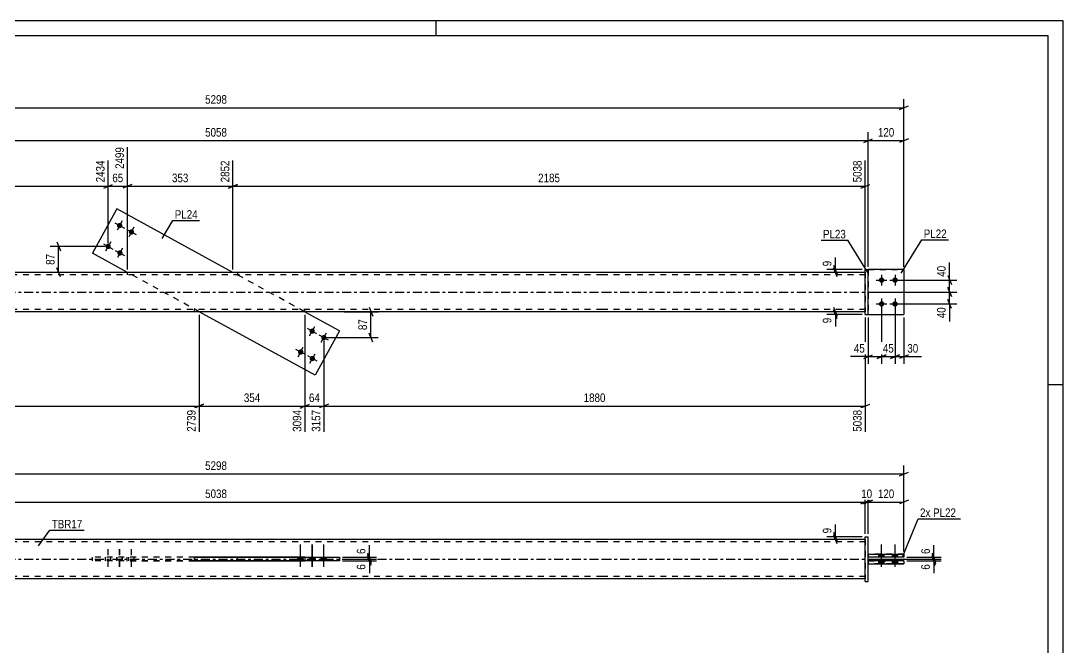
# Model space of a CAD drawing. Header units: millimetres. Extents: x 0 to 594, y 0 to 420.
# Drawn here: x 244.8 to 594, y 210 to 420 of the extents above; entities that cross this region are included whole.
import ezdxf

# ---------------------------------------------------------------- set-up
doc = ezdxf.new("R2010")
doc.units = ezdxf.units.MM
doc.linetypes.add('DXK_LINE_DOT2', pattern=[3.9198, 1.9599, -1.9599])
doc.linetypes.add('DXK_LINE_DOT3', pattern=[5.9187, 2.979, -0.9799, 0.9799, -0.9799])
doc.styles.add('Arial Narrow', font='ARIALN.TTF', dxfattribs={"height": 0.2})

# ---------------------------------------------------------------- blocks, each defined once
blk = doc.blocks.new('Unknown-489684507-1163')
at = {"color": 5, "linetype": 'Continuous'}
for p, q in [((594, 420), (0, 420)), ((384, 415), (384, 420)), ((594, 0), (594, 420)), ((589, 415), (5, 415)), ((589, 5), (589, 415)), ((594, 298), (589, 298))]:
    blk.add_line(p, q, dxfattribs=at)
blk = doc.blocks.new('Part-489684507-1906 - 1883')
at = {"color": 2, "linetype": 'Continuous'}
for p, q in [((527.68, 232.03), (527.68, 247.03)), ((527.68, 247.03), (528.68, 247.03)), ((528.68, 247.03), (528.68, 247.03)), ((528.68, 232.03), (528.68, 247.03)), ((527.68, 232.03), (527.68, 232.03)), ((527.68, 232.03), (528.68, 232.03))]:
    blk.add_line(p, q, dxfattribs=at)
at = {"color": 7, "linetype": 'DXK_LINE_DOT2'}
for p, q in [((527.68, 247.03), (528.68, 247.03)), ((527.68, 232.03), (527.68, 232.03)), ((527.68, 232.03), (528.68, 232.03))]:
    blk.add_line(p, q, dxfattribs=at)
blk = doc.blocks.new('Part-489684507-1895 - 1883')
at = {"color": 2, "linetype": 'Continuous'}
for p, q in [((439.58, 246.13), (180.83, 246.13)), ((527.68, 246.13), (439.68, 246.13)), ((303, 238.83), (303, 240.23)), ((339.99, 240.23), (303, 240.23)), ((339.99, 238.83), (303, 238.83)), ((317.4, 240.23), (317.4, 240.13)), ((317.4, 238.83), (317.4, 238.93)), ((339.99, 240.23), (339.99, 240.13)), ((339.99, 238.83), (339.99, 238.93)), ((439.58, 232.93), (180.83, 232.93)), ((527.68, 232.93), (439.68, 232.93))]:
    blk.add_line(p, q, dxfattribs=at)
at = {"color": 7, "linetype": 'DXK_LINE_DOT2'}
for p, q in [((439.58, 245.33), (180.83, 245.33)), ((527.68, 245.33), (439.68, 245.33)), ((527.68, 246.13), (527.68, 232.93)), ((280.42, 238.83), (280.42, 240.23)), ((303, 240.23), (280.42, 240.23)), ((303, 238.83), (280.42, 238.83)), ((317.4, 240.23), (317.4, 240.23)), ((317.4, 238.93), (317.4, 240.13)), ((339.99, 240.13), (339.99, 238.93)), ((439.58, 233.73), (180.83, 233.73)), ((527.68, 233.73), (439.68, 233.73))]:
    blk.add_line(p, q, dxfattribs=at)
at = {"color": 7, "linetype": 'DXK_LINE_DOT3'}
for p, q in [((180.83, 239.53), (439.58, 239.53)), ((439.68, 239.53), (527.68, 239.53))]:
    blk.add_line(p, q, dxfattribs=at)
blk = doc.blocks.new('Part-489684507-1900 - 1883')
at = {"color": 2, "linetype": 'Continuous'}
for p, q in [((540.68, 238.93), (528.68, 238.93)), ((528.68, 238.93), (528.68, 238.93)), ((528.68, 238.93), (528.68, 237.93)), ((528.68, 237.93), (540.68, 237.93)), ((540.68, 238.93), (540.68, 238.93)), ((540.68, 238.93), (540.68, 237.93))]:
    blk.add_line(p, q, dxfattribs=at)
at = {"color": 7, "linetype": 'DXK_LINE_DOT2'}
for p, q in [((528.68, 238.93), (540.68, 238.93)), ((540.68, 237.93), (528.68, 237.93)), ((528.68, 237.93), (528.68, 237.93)), ((540.68, 237.93), (540.68, 237.93))]:
    blk.add_line(p, q, dxfattribs=at)
blk = doc.blocks.new('Part-489684507-1905 - 1883')
at = {"color": 2, "linetype": 'Continuous'}
for p, q in [((528.68, 241.13), (528.68, 241.13)), ((528.68, 241.13), (540.68, 241.13)), ((528.68, 241.13), (528.68, 240.13)), ((540.68, 241.13), (540.68, 241.13)), ((540.68, 241.13), (540.68, 240.13)), ((540.68, 240.13), (528.68, 240.13))]:
    blk.add_line(p, q, dxfattribs=at)
at = {"color": 7, "linetype": 'DXK_LINE_DOT2'}
for p, q in [((540.68, 241.13), (528.68, 241.13)), ((540.68, 240.13), (528.68, 240.13))]:
    blk.add_line(p, q, dxfattribs=at)
blk = doc.blocks.new('Part-489684507-1922 - 1883')
at = {"color": 7, "linetype": 'DXK_LINE_DOT2'}
for p, q in [((268.83, 238.93), (268.83, 240.13)), ((303, 240.13), (268.83, 240.13)), ((303, 238.93), (268.83, 238.93)), ((277.01, 238.93), (277.01, 240.13))]:
    blk.add_line(p, q, dxfattribs=at)
at = {"color": 2, "linetype": 'Continuous'}
for p, q in [((303, 240.13), (351.58, 240.13)), ((343.4, 238.93), (303, 238.93)), ((343.4, 238.93), (343.4, 240.13)), ((351.58, 238.93), (343.4, 238.93)), ((351.58, 240.13), (351.58, 238.93))]:
    blk.add_line(p, q, dxfattribs=at)
blk = doc.blocks.new('Bolt-489684507-1923 - 1883')
at = {"linetype": 'Continuous'}
for points in [[(534.08, 241.13), (532.28, 241.13), (532.28, 240.13), (534.08, 240.13)], [(534.08, 241.13), (532.28, 241.13), (532.28, 240.13), (534.08, 240.13)], [(538.58, 241.13), (536.78, 241.13), (536.78, 240.13), (538.58, 240.13)], [(538.58, 241.13), (536.78, 241.13), (536.78, 240.13), (538.58, 240.13)], [(534.08, 238.93), (532.28, 238.93), (532.28, 237.93), (534.08, 237.93)], [(534.08, 238.93), (532.28, 238.93), (532.28, 237.93), (534.08, 237.93)], [(538.58, 238.93), (536.78, 238.93), (536.78, 237.93), (538.58, 237.93)], [(538.58, 238.93), (536.78, 238.93), (536.78, 237.93), (538.58, 237.93)]]:
    blk.add_hatch(color=1, dxfattribs=at).paths.add_polyline_path(points)
at = {"color": 1, "linetype": 'Continuous'}
for p, q in [((532.28, 240.13), (532.28, 241.13)), ((532.28, 240.13), (532.28, 241.13)), ((533.18, 236.93), (533.18, 244.43)), ((533.18, 236.93), (533.18, 244.43)), ((534.08, 240.13), (534.08, 241.13)), ((534.08, 240.13), (534.08, 241.13)), ((536.78, 240.13), (536.78, 241.13)), ((536.78, 240.13), (536.78, 241.13)), ((537.68, 236.93), (537.68, 244.43)), ((537.68, 236.93), (537.68, 244.43)), ((538.58, 240.13), (538.58, 241.13)), ((538.58, 240.13), (538.58, 241.13)), ((532.28, 237.93), (532.28, 238.93)), ((532.28, 237.93), (532.28, 238.93)), ((534.08, 237.93), (534.08, 238.93)), ((534.08, 237.93), (534.08, 238.93)), ((536.78, 237.93), (536.78, 238.93)), ((536.78, 237.93), (536.78, 238.93)), ((538.58, 237.93), (538.58, 238.93)), ((538.58, 237.93), (538.58, 238.93))]:
    blk.add_line(p, q, dxfattribs=at)
blk = doc.blocks.new('Bolt-489684507-1925 - 1883')
at = {"color": 1, "linetype": 'DXK_LINE_DOT2'}
for p, q in [((274.06, 236.93), (274.06, 244.43)), ((277.91, 236.93), (277.91, 244.43)), ((278, 236.93), (278, 244.43)), ((281.85, 236.93), (281.85, 244.43)), ((273.16, 238.93), (273.16, 240.13)), ((274.96, 238.93), (274.96, 240.13)), ((277.01, 238.93), (277.01, 240.13)), ((277.1, 238.93), (277.1, 240.13)), ((278.81, 238.93), (278.81, 240.13)), ((278.9, 238.93), (278.9, 240.13)), ((280.95, 238.93), (280.95, 240.13)), ((282.75, 238.93), (282.75, 240.13))]:
    blk.add_line(p, q, dxfattribs=at)
blk = doc.blocks.new('Bolt-489684507-1926 - 1883')
at = {"linetype": 'Continuous'}
for points in [[(337.65, 238.93), (339.45, 238.93), (339.45, 240.13), (337.65, 240.13)], [(341.5, 238.93), (343.3, 238.93), (343.3, 240.13), (341.5, 240.13)], [(341.6, 238.93), (343.4, 238.93), (343.4, 240.13), (341.6, 240.13)], [(345.45, 238.93), (347.25, 238.93), (347.25, 240.13), (345.45, 240.13)]]:
    blk.add_hatch(color=1, dxfattribs=at).paths.add_polyline_path(points)
at = {"color": 1, "linetype": 'Continuous'}
for p, q in [((338.55, 236.93), (338.55, 244.43)), ((342.4, 236.93), (342.4, 244.43)), ((342.5, 236.93), (342.5, 244.43)), ((346.35, 236.93), (346.35, 244.43)), ((337.65, 238.93), (337.65, 240.13)), ((339.45, 238.93), (339.45, 240.13)), ((341.5, 238.93), (341.5, 240.13)), ((341.6, 238.93), (341.6, 240.13)), ((343.3, 238.93), (343.3, 240.13)), ((343.4, 238.93), (343.4, 240.13)), ((345.45, 238.93), (345.45, 240.13)), ((347.25, 238.93), (347.25, 240.13))]:
    blk.add_line(p, q, dxfattribs=at)
blk = doc.blocks.new('Bolt-489684507-2124 - 2113')
at = {"linetype": 'Continuous'}
for points in [[(533.18, 333.97), (533.37, 333.95), (533.55, 333.89), (533.71, 333.8), (533.85, 333.67), (533.96, 333.52), (534.04, 333.35), (534.07, 333.17), (534.07, 332.98), (534.04, 332.79), (533.96, 332.62), (533.85, 332.47), (533.71, 332.34), (533.55, 332.25), (533.37, 332.19), (533.18, 332.17), (532.99, 332.19), (532.81, 332.25), (532.65, 332.34), (532.51, 332.47), (532.4, 332.62), (532.32, 332.79), (532.28, 332.98), (532.28, 333.17), (532.32, 333.35), (532.4, 333.52), (532.51, 333.67), (532.65, 333.8), (532.81, 333.89), (532.99, 333.95)], [(537.68, 333.97), (537.87, 333.95), (538.05, 333.89), (538.21, 333.8), (538.35, 333.67), (538.46, 333.52), (538.54, 333.35), (538.57, 333.17), (538.57, 332.98), (538.54, 332.79), (538.46, 332.62), (538.35, 332.47), (538.21, 332.34), (538.05, 332.25), (537.87, 332.19), (537.68, 332.17), (537.49, 332.19), (537.31, 332.25), (537.15, 332.34), (537.01, 332.47), (536.9, 332.62), (536.82, 332.79), (536.78, 332.98), (536.78, 333.17), (536.82, 333.35), (536.9, 333.52), (537.01, 333.67), (537.15, 333.8), (537.31, 333.89), (537.49, 333.95)], [(533.18, 325.97), (533.37, 325.95), (533.55, 325.89), (533.71, 325.8), (533.85, 325.67), (533.96, 325.52), (534.04, 325.35), (534.07, 325.17), (534.07, 324.98), (534.04, 324.79), (533.96, 324.62), (533.85, 324.47), (533.71, 324.34), (533.55, 324.25), (533.37, 324.19), (533.18, 324.17), (532.99, 324.19), (532.81, 324.25), (532.65, 324.34), (532.51, 324.47), (532.4, 324.62), (532.32, 324.79), (532.28, 324.98), (532.28, 325.17), (532.32, 325.35), (532.4, 325.52), (532.51, 325.67), (532.65, 325.8), (532.81, 325.89), (532.99, 325.95)], [(537.68, 325.97), (537.87, 325.95), (538.05, 325.89), (538.21, 325.8), (538.35, 325.67), (538.46, 325.52), (538.54, 325.35), (538.57, 325.17), (538.57, 324.98), (538.54, 324.79), (538.46, 324.62), (538.35, 324.47), (538.21, 324.34), (538.05, 324.25), (537.87, 324.19), (537.68, 324.17), (537.49, 324.19), (537.31, 324.25), (537.15, 324.34), (537.01, 324.47), (536.9, 324.62), (536.82, 324.79), (536.78, 324.98), (536.78, 325.17), (536.82, 325.35), (536.9, 325.52), (537.01, 325.67), (537.15, 325.8), (537.31, 325.89), (537.49, 325.95)]]:
    blk.add_hatch(color=1, dxfattribs=at).paths.add_polyline_path(points)
at = {"color": 1, "linetype": 'Continuous'}
for p, q in [((531.38, 333.07), (534.98, 333.07)), ((533.18, 334.87), (533.18, 331.27)), ((535.88, 333.07), (539.48, 333.07)), ((537.68, 334.87), (537.68, 331.27)), ((531.38, 325.07), (534.98, 325.07)), ((533.18, 326.87), (533.18, 323.27)), ((535.88, 325.07), (539.48, 325.07)), ((537.68, 326.87), (537.68, 323.27))]:
    blk.add_line(p, q, dxfattribs=at)
blk = doc.blocks.new('Part-489684507-2129 - 2113')
at = {"color": 2, "linetype": 'Continuous'}
for p, q in [((277.01, 356.99), (268.83, 342.09)), ((315.84, 335.67), (277.01, 356.99)), ((280.52, 335.67), (268.83, 342.09)), ((343.4, 301.15), (304.56, 322.47)), ((351.58, 316.06), (339.89, 322.47)), ((351.58, 316.06), (343.4, 301.15))]:
    blk.add_line(p, q, dxfattribs=at)
at = {"color": 7, "linetype": 'DXK_LINE_DOT2'}
for p, q in [((304.56, 322.47), (280.52, 335.67)), ((339.89, 322.47), (315.84, 335.67))]:
    blk.add_line(p, q, dxfattribs=at)
blk = doc.blocks.new('Bolt-489684507-2121 - 2113')
at = {"linetype": 'Continuous'}
for points in [[(341.97, 315.17, -1), (342.83, 316.75, -1)], [(345.91, 313.01, -1), (346.78, 314.58, -1)], [(338.12, 308.16, -1), (338.99, 309.74, -1)], [(342.06, 305.99, -1), (342.93, 307.57, -1)]]:
    blk.add_hatch(color=1, dxfattribs=at).paths.add_polyline_path(points)
at = {"color": 1, "linetype": 'Continuous'}
for p, q in [((343.98, 315.09), (340.82, 316.83)), ((341.54, 314.38), (343.27, 317.54)), ((347.92, 312.93), (344.77, 314.66)), ((345.48, 312.22), (347.21, 315.37)), ((340.13, 308.08), (336.97, 309.81)), ((337.69, 307.37), (339.42, 310.53)), ((344.07, 305.92), (340.92, 307.65)), ((341.63, 305.2), (343.36, 308.36))]:
    blk.add_line(p, q, dxfattribs=at)
blk = doc.blocks.new('Bolt-489684507-2122 - 2113')
at = {"linetype": 'Continuous'}
for points in [[(278.34, 352.15, -1), (277.48, 350.57, -1)], [(282.29, 349.99, -1), (281.42, 348.41, -1)], [(274.49, 345.14, -1), (273.63, 343.56, -1)], [(278.44, 342.97, -1), (277.57, 341.4, -1)]]:
    blk.add_hatch(color=1, dxfattribs=at).paths.add_polyline_path(points)
at = {"color": 1, "linetype": 'Continuous'}
for p, q in [((278.78, 352.94), (277.04, 349.78)), ((276.33, 352.23), (279.49, 350.5)), ((280.28, 350.06), (283.43, 348.33)), ((282.72, 350.77), (280.99, 347.62)), ((274.93, 345.93), (273.19, 342.77)), ((272.48, 345.22), (275.64, 343.48)), ((276.43, 343.05), (279.58, 341.32)), ((278.87, 343.76), (277.14, 340.61))]:
    blk.add_line(p, q, dxfattribs=at)
blk = doc.blocks.new('Part-489684507-2145 - 2113')
at = {"color": 2, "linetype": 'Continuous'}
for p, q in [((527.68, 336.57), (528.68, 336.57)), ((527.68, 321.57), (527.68, 336.57)), ((528.68, 321.57), (528.68, 336.57)), ((527.68, 321.57), (527.68, 321.57)), ((527.68, 321.57), (528.68, 321.57))]:
    blk.add_line(p, q, dxfattribs=at)
at = {"color": 7, "linetype": 'DXK_LINE_DOT2'}
for p, q in [((527.68, 336.57), (528.68, 336.57)), ((527.68, 321.57), (528.68, 321.57))]:
    blk.add_line(p, q, dxfattribs=at)
blk = doc.blocks.new('Part-489684507-2150 - 2113')
at = {"color": 2, "linetype": 'Continuous'}
for p, q in [((540.68, 336.57), (528.68, 336.57)), ((540.68, 336.57), (540.68, 336.57)), ((540.68, 336.57), (540.68, 321.57)), ((528.68, 321.57), (540.68, 321.57))]:
    blk.add_line(p, q, dxfattribs=at)
at = {"color": 7, "linetype": 'DXK_LINE_DOT2'}
for p, q in [((528.68, 336.57), (540.68, 336.57)), ((528.68, 336.57), (528.68, 336.57)), ((528.68, 336.57), (528.68, 321.57)), ((528.68, 321.57), (540.68, 321.57))]:
    blk.add_line(p, q, dxfattribs=at)
blk = doc.blocks.new('Part-489684507-2151 - 2113')
at = {"color": 7, "linetype": 'DXK_LINE_DOT2'}
for p, q in [((528.68, 336.57), (540.68, 336.57)), ((540.68, 336.57), (528.68, 336.57)), ((528.68, 336.57), (528.68, 336.57)), ((528.68, 336.57), (528.68, 321.57)), ((540.68, 336.57), (540.68, 336.57)), ((540.68, 336.57), (540.68, 321.57)), ((528.68, 321.57), (540.68, 321.57)), ((528.68, 321.57), (540.68, 321.57))]:
    blk.add_line(p, q, dxfattribs=at)
blk = doc.blocks.new('Part-489684507-2156 - 2113')
at = {"color": 2, "linetype": 'Continuous'}
for p, q in [((439.58, 335.67), (180.83, 335.67)), ((527.68, 335.67), (439.68, 335.67)), ((439.58, 322.47), (180.83, 322.47)), ((527.68, 322.47), (439.68, 322.47))]:
    blk.add_line(p, q, dxfattribs=at)
at = {"color": 7, "linetype": 'DXK_LINE_DOT2'}
for p, q in [((280.42, 335.67), (280.42, 334.87)), ((317.4, 335.67), (317.4, 334.87)), ((527.68, 335.67), (527.68, 322.47)), ((439.58, 334.87), (180.83, 334.87)), ((527.68, 334.87), (439.68, 334.87)), ((439.58, 323.27), (180.83, 323.27)), ((303, 322.47), (303, 323.27)), ((339.99, 322.47), (339.99, 323.27)), ((527.68, 323.27), (439.68, 323.27))]:
    blk.add_line(p, q, dxfattribs=at)
at = {"color": 7, "linetype": 'DXK_LINE_DOT3'}
for p, q in [((180.83, 329.07), (439.58, 329.07)), ((439.68, 329.07), (527.68, 329.07))]:
    blk.add_line(p, q, dxfattribs=at)
blk = doc.blocks.new('StraightDimension-489684507-3252 - 1883')
at = {"color": 7, "linetype": 'Continuous'}
for p, q in [((92.73, 258.65), (527.68, 258.65)), ((526.18, 258.05), (529.18, 259.25)), ((527.68, 248.03), (527.68, 261.5))]:
    blk.add_line(p, q, dxfattribs=at)
at = {"color": 0}
blk.add_wipeout([(314.46, 259.4), (314.46, 263.6), (305.95, 263.6), (305.95, 259.4)], dxfattribs=at)
at = {"color": 3, "style": 'Arial Narrow'}
blk.add_text('5038', height=2.863, dxfattribs=at).set_placement((306.55, 260))
blk = doc.blocks.new('StraightDimension-489684507-2072 - 1883')
at = {"color": 7, "linetype": 'Continuous'}
for p, q in [((360.98, 241.63), (362.18, 238.63)), ((362.18, 238.03), (360.98, 241.03)), ((352.58, 240.13), (363.98, 240.13)), ((352.58, 239.53), (363.98, 239.53)), ((361.58, 239.53), (361.58, 240.13))]:
    blk.add_line(p, q, dxfattribs=at)
at = {"color": 0}
blk.add_wipeout([(360.83, 243.68), (356.63, 243.68), (356.63, 240.65), (360.83, 240.65)], dxfattribs=at)
at = {"color": 7, "linetype": 'Continuous'}
blk.add_line((361.58, 240.13), (361.58, 244.21), dxfattribs=at)
blk.add_line((361.58, 240.13), (361.58, 244.21), dxfattribs=at)
at = {"color": 3, "style": 'Arial Narrow'}
blk.add_text('6', height=2.86, rotation=90.0002, dxfattribs=at).set_placement((360.23, 241.25))
blk = doc.blocks.new('StraightDimension-489684507-1936 - 1883')
at = {"color": 7, "linetype": 'Continuous'}
for p, q in [((540.68, 242.13), (540.68, 270.93)), ((79.73, 268.08), (540.68, 268.08)), ((539.18, 267.48), (542.18, 268.68))]:
    blk.add_line(p, q, dxfattribs=at)
at = {"color": 0}
blk.add_wipeout([(314.46, 268.83), (314.46, 273.03), (305.95, 273.03), (305.95, 268.83)], dxfattribs=at)
at = {"color": 3, "style": 'Arial Narrow'}
blk.add_text('5298', height=2.863, dxfattribs=at).set_placement((306.55, 269.43))
blk = doc.blocks.new('StraightDimension-489684507-2005 - 1883')
at = {"color": 7, "linetype": 'Continuous'}
for p, q in [((517.08, 248.53), (518.28, 245.53)), ((526.68, 247.03), (514.83, 247.03)), ((526.68, 246.13), (514.83, 246.13)), ((518.28, 244.63), (517.08, 247.63)), ((517.68, 246.13), (517.68, 247.03))]:
    blk.add_line(p, q, dxfattribs=at)
at = {"color": 0}
blk.add_wipeout([(516.93, 250.58), (512.73, 250.58), (512.73, 247.55), (516.93, 247.55)], dxfattribs=at)
at = {"color": 7, "linetype": 'Continuous'}
blk.add_line((517.68, 247.03), (517.68, 251.11), dxfattribs=at)
blk.add_line((517.68, 247.03), (517.68, 251.11), dxfattribs=at)
at = {"color": 3, "style": 'Arial Narrow'}
blk.add_text('9', height=2.86, rotation=90.0002, dxfattribs=at).set_placement((516.33, 248.15))
blk = doc.blocks.new('StraightDimension-489684507-2041 - 1883')
at = {"color": 7, "linetype": 'Continuous'}
for p, q in [((550.08, 241.03), (551.28, 238.03)), ((528.68, 239.53), (553.08, 239.53)), ((541.68, 238.93), (553.08, 238.93)), ((551.28, 237.43), (550.08, 240.43)), ((550.68, 238.93), (550.68, 239.53))]:
    blk.add_line(p, q, dxfattribs=at)
at = {"color": 0}
blk.add_wipeout([(549.93, 238.4), (545.73, 238.4), (545.73, 235.38), (549.93, 235.38)], dxfattribs=at)
at = {"color": 7, "linetype": 'Continuous'}
blk.add_line((550.68, 238.93), (550.68, 234.85), dxfattribs=at)
blk.add_line((550.68, 238.93), (550.68, 234.85), dxfattribs=at)
at = {"color": 3, "style": 'Arial Narrow'}
blk.add_text('6', height=2.86, rotation=90.0002, dxfattribs=at).set_placement((549.33, 235.98))
blk = doc.blocks.new('StraightDimension-489684507-2054 - 1883')
at = {"color": 7, "linetype": 'Continuous'}
for p, q in [((550.08, 241.63), (551.28, 238.63)), ((551.28, 238.03), (550.08, 241.03)), ((528.68, 239.53), (553.08, 239.53)), ((541.68, 240.13), (553.08, 240.13)), ((550.68, 239.53), (550.68, 240.13))]:
    blk.add_line(p, q, dxfattribs=at)
at = {"color": 0}
blk.add_wipeout([(549.93, 243.68), (545.73, 243.68), (545.73, 240.65), (549.93, 240.65)], dxfattribs=at)
at = {"color": 7, "linetype": 'Continuous'}
blk.add_line((550.68, 240.13), (550.68, 244.21), dxfattribs=at)
blk.add_line((550.68, 240.13), (550.68, 244.21), dxfattribs=at)
at = {"color": 3, "style": 'Arial Narrow'}
blk.add_text('6', height=2.86, rotation=90.0002, dxfattribs=at).set_placement((549.33, 241.25))
blk = doc.blocks.new('StraightDimension-489684507-2068 - 1883')
at = {"color": 7, "linetype": 'Continuous'}
for p, q in [((360.98, 241.03), (362.18, 238.03)), ((352.58, 239.53), (363.98, 239.53)), ((352.58, 238.93), (363.98, 238.93)), ((362.18, 237.43), (360.98, 240.43)), ((361.58, 238.93), (361.58, 239.53))]:
    blk.add_line(p, q, dxfattribs=at)
at = {"color": 0}
blk.add_wipeout([(360.83, 238.4), (356.63, 238.4), (356.63, 235.38), (360.83, 235.38)], dxfattribs=at)
at = {"color": 7, "linetype": 'Continuous'}
blk.add_line((361.58, 238.93), (361.58, 234.85), dxfattribs=at)
blk.add_line((361.58, 238.93), (361.58, 234.85), dxfattribs=at)
at = {"color": 3, "style": 'Arial Narrow'}
blk.add_text('6', height=2.86, rotation=90.0002, dxfattribs=at).set_placement((360.23, 235.98))
blk = doc.blocks.new('StraightDimension-489684507-3250 - 1883')
at = {"color": 7, "linetype": 'Continuous'}
for p, q in [((527.18, 258.05), (530.18, 259.25)), ((528.68, 248.03), (528.68, 261.5)), ((528.68, 258.65), (540.68, 258.65)), ((542.18, 259.25), (539.18, 258.05)), ((540.68, 242.13), (540.68, 261.5))]:
    blk.add_line(p, q, dxfattribs=at)
at = {"color": 0}
blk.add_wipeout([(538.02, 259.4), (538.02, 263.6), (531.34, 263.6), (531.34, 259.4)], dxfattribs=at)
at = {"color": 3, "style": 'Arial Narrow'}
blk.add_text('120', height=2.863, dxfattribs=at).set_placement((531.94, 260))
blk = doc.blocks.new('StraightDimension-489684507-3251 - 1883')
at = {"color": 7, "linetype": 'Continuous'}
for p, q in [((526.18, 258.05), (529.18, 259.25)), ((530.18, 259.25), (527.18, 258.05)), ((527.68, 248.03), (527.68, 261.5)), ((527.68, 258.65), (528.68, 258.65)), ((528.68, 248.03), (528.68, 261.5))]:
    blk.add_line(p, q, dxfattribs=at)
at = {"color": 0}
blk.add_wipeout([(530.61, 259.4), (530.61, 263.6), (525.75, 263.6), (525.75, 259.4)], dxfattribs=at)
at = {"color": 3, "style": 'Arial Narrow'}
blk.add_text('10', height=2.863, dxfattribs=at).set_placement((526.35, 260))
blk = doc.blocks.new('StraightDimension-489684507-2308 - 2113')
at = {"color": 7, "linetype": 'Continuous'}
for p, q in [((528.68, 329.07), (558.37, 329.07)), ((555.37, 330.57), (556.57, 327.57)), ((555.97, 325.07), (555.97, 329.07)), ((538.68, 325.07), (558.37, 325.07)), ((556.57, 323.57), (555.37, 326.57))]:
    blk.add_line(p, q, dxfattribs=at)
at = {"color": 0}
blk.add_wipeout([(555.22, 324.55), (551.02, 324.55), (551.02, 319.69), (555.22, 319.69)], dxfattribs=at)
at = {"color": 7, "linetype": 'Continuous'}
blk.add_line((555.97, 325.07), (555.97, 319.17), dxfattribs=at)
blk.add_line((555.97, 325.07), (555.97, 319.17), dxfattribs=at)
at = {"color": 3, "style": 'Arial Narrow'}
blk.add_text('40', height=2.863, rotation=90.0002, dxfattribs=at).set_placement((554.62, 320.29))
blk = doc.blocks.new('StraightDimension-489684507-2321 - 2113')
at = {"color": 7, "linetype": 'Continuous'}
for p, q in [((538.68, 333.07), (558.37, 333.07)), ((555.37, 334.57), (556.57, 331.57)), ((555.97, 329.07), (555.97, 333.07)), ((528.68, 329.07), (558.37, 329.07)), ((556.57, 327.57), (555.37, 330.57))]:
    blk.add_line(p, q, dxfattribs=at)
at = {"color": 0}
blk.add_wipeout([(555.22, 338.45), (551.02, 338.45), (551.02, 333.6), (555.22, 333.6)], dxfattribs=at)
at = {"color": 7, "linetype": 'Continuous'}
blk.add_line((555.97, 333.07), (555.97, 338.98), dxfattribs=at)
blk.add_line((555.97, 333.07), (555.97, 338.98), dxfattribs=at)
at = {"color": 3, "style": 'Arial Narrow'}
blk.add_text('40', height=2.863, rotation=90.0002, dxfattribs=at).set_placement((554.62, 334.2))
blk = doc.blocks.new('StraightDimension-489684507-2568 - 2113')
at = {"color": 7, "linetype": 'Continuous'}
for p, q in [((353.11, 322.47), (364.49, 322.47)), ((361.49, 323.97), (362.69, 320.97)), ((362.09, 313.8), (362.09, 322.47)), ((362.69, 312.3), (361.49, 315.3)), ((347.35, 313.8), (364.49, 313.8))]:
    blk.add_line(p, q, dxfattribs=at)
at = {"color": 0}
blk.add_wipeout([(361.34, 320.56), (357.14, 320.56), (357.14, 315.71), (361.34, 315.71)], dxfattribs=at)
at = {"color": 3, "style": 'Arial Narrow'}
blk.add_text('87', height=2.863, rotation=90.0002, dxfattribs=at).set_placement((360.74, 316.31))
blk = doc.blocks.new('StraightDimension-489684507-2504 - 2113')
at = {"color": 7, "linetype": 'Continuous'}
for p, q in [((528.68, 337.57), (528.68, 382.68)), ((91.73, 379.83), (528.68, 379.83)), ((527.18, 379.23), (530.18, 380.43))]:
    blk.add_line(p, q, dxfattribs=at)
at = {"color": 0}
blk.add_wipeout([(314.46, 380.58), (314.46, 384.78), (305.95, 384.78), (305.95, 380.58)], dxfattribs=at)
at = {"color": 3, "style": 'Arial Narrow'}
blk.add_text('5058', height=2.863, dxfattribs=at).set_placement((306.55, 381.18))
blk = doc.blocks.new('StraightDimension-489684507-2409 - 2113')
at = {"color": 7, "linetype": 'Continuous'}
for p, q in [((274.06, 345.35), (274.06, 373.16)), ((92.73, 337.57), (92.73, 367.67)), ((94.23, 365.15), (91.23, 363.95)), ((92.73, 364.55), (274.06, 364.55)), ((272.56, 363.95), (275.56, 365.15))]:
    blk.add_line(p, q, dxfattribs=at)
at = {"color": 0, "linetype": 'Continuous'}
for points in [[(273.46, 373.76), (269.26, 373.76), (269.26, 365.25), (273.46, 365.25)], [(92.13, 368.27), (87.93, 368.27), (87.93, 365.25), (92.13, 365.25)]]:
    blk.add_wipeout(points, dxfattribs=at)
at = {"color": 0}
blk.add_wipeout([(187.65, 365.3), (187.65, 369.5), (179.14, 369.5), (179.14, 365.3)], dxfattribs=at)
at = {"color": 3, "linetype": 'Continuous', "style": 'Arial Narrow'}
for s, height, p in [('2434', 2.863, (272.86, 365.85)), ('0', 2.86, (91.53, 365.85))]:
    blk.add_text(s, height=height, rotation=90.0002, dxfattribs=at).set_placement(p)
at = {"color": 3, "style": 'Arial Narrow'}
blk.add_text('2434', height=2.863, dxfattribs=at).set_placement((179.74, 365.9))
blk = doc.blocks.new('StraightDimension-489684507-2359 - 2113')
at = {"color": 7, "linetype": 'Continuous'}
for p, q in [((304.56, 321.47), (304.56, 282.23)), ((339.99, 321.47), (339.99, 282.23)), ((306.06, 291.44), (303.06, 290.24)), ((304.56, 290.84), (339.99, 290.84)), ((338.49, 290.24), (341.49, 291.44))]:
    blk.add_line(p, q, dxfattribs=at)
at = {"color": 0}
blk.add_wipeout([(325.62, 291.59), (325.62, 295.79), (318.93, 295.79), (318.93, 291.59)], dxfattribs=at)
at = {"color": 0, "linetype": 'Continuous'}
blk.add_wipeout([(339.39, 290.14), (335.19, 290.14), (335.19, 281.63), (339.39, 281.63)], dxfattribs=at)
at = {"color": 3, "style": 'Arial Narrow'}
blk.add_text('354', height=2.863, dxfattribs=at).set_placement((319.53, 292.19))
at = {"color": 3, "linetype": 'Continuous', "style": 'Arial Narrow'}
blk.add_text('3094', height=2.863, rotation=90.0002, dxfattribs=at).set_placement((338.79, 282.23))
blk = doc.blocks.new('StraightDimension-489684507-2415 - 2113')
at = {"color": 7, "linetype": 'Continuous'}
for p, q in [((315.84, 336.67), (315.84, 373.16)), ((527.68, 337.57), (527.68, 373.16)), ((317.34, 365.15), (314.34, 363.95)), ((315.84, 364.55), (527.68, 364.55)), ((526.18, 363.95), (529.18, 365.15))]:
    blk.add_line(p, q, dxfattribs=at)
at = {"color": 0, "linetype": 'Continuous'}
blk.add_wipeout([(527.08, 373.76), (522.88, 373.76), (522.88, 365.25), (527.08, 365.25)], dxfattribs=at)
at = {"color": 0}
blk.add_wipeout([(426.02, 365.3), (426.02, 369.5), (417.51, 369.5), (417.51, 365.3)], dxfattribs=at)
at = {"color": 3, "linetype": 'Continuous', "style": 'Arial Narrow'}
blk.add_text('5038', height=2.863, rotation=90.0002, dxfattribs=at).set_placement((526.48, 365.85))
at = {"color": 3, "style": 'Arial Narrow'}
blk.add_text('2185', height=2.863, dxfattribs=at).set_placement((418.11, 365.9))
blk = doc.blocks.new('StraightDimension-489684507-2351 - 2113')
at = {"color": 7, "linetype": 'Continuous'}
for p, q in [((527.68, 320.57), (527.68, 282.23)), ((346.35, 312.8), (346.35, 282.23)), ((347.85, 291.44), (344.85, 290.24)), ((346.35, 290.84), (527.68, 290.84)), ((526.18, 290.24), (529.18, 291.44))]:
    blk.add_line(p, q, dxfattribs=at)
at = {"color": 0}
blk.add_wipeout([(441.27, 291.59), (441.27, 295.79), (432.76, 295.79), (432.76, 291.59)], dxfattribs=at)
at = {"color": 0, "linetype": 'Continuous'}
blk.add_wipeout([(527.08, 290.14), (522.88, 290.14), (522.88, 281.63), (527.08, 281.63)], dxfattribs=at)
at = {"color": 3, "style": 'Arial Narrow'}
blk.add_text('1880', height=2.863, dxfattribs=at).set_placement((433.36, 292.19))
at = {"color": 3, "linetype": 'Continuous', "style": 'Arial Narrow'}
blk.add_text('5038', height=2.863, rotation=90.0002, dxfattribs=at).set_placement((526.48, 282.23))
blk = doc.blocks.new('StraightDimension-489684507-2201 - 2113')
at = {"color": 7, "linetype": 'Continuous'}
for p, q in [((533.18, 324.07), (533.18, 305.01)), ((528.68, 320.57), (528.68, 305.01)), ((527.18, 306.81), (530.18, 308.01)), ((528.68, 307.41), (533.18, 307.41)), ((534.68, 308.01), (531.68, 306.81))]:
    blk.add_line(p, q, dxfattribs=at)
at = {"color": 0}
blk.add_wipeout([(528.15, 308.16), (528.15, 312.36), (523.3, 312.36), (523.3, 308.16)], dxfattribs=at)
at = {"color": 7, "linetype": 'Continuous'}
blk.add_line((528.68, 307.41), (522.77, 307.41), dxfattribs=at)
blk.add_line((528.68, 307.41), (522.77, 307.41), dxfattribs=at)
at = {"color": 3, "style": 'Arial Narrow'}
blk.add_text('45', height=2.863, dxfattribs=at).set_placement((523.9, 308.76))
blk = doc.blocks.new('StraightDimension-489684507-2160 - 2113')
at = {"color": 7, "linetype": 'Continuous'}
for p, q in [((526.68, 336.57), (514.83, 336.57)), ((526.68, 335.67), (514.83, 335.67)), ((517.08, 338.07), (518.28, 335.07)), ((518.28, 334.17), (517.08, 337.17)), ((517.68, 335.67), (517.68, 336.57))]:
    blk.add_line(p, q, dxfattribs=at)
at = {"color": 0}
blk.add_wipeout([(516.93, 340.13), (512.73, 340.13), (512.73, 337.1), (516.93, 337.1)], dxfattribs=at)
at = {"color": 7, "linetype": 'Continuous'}
blk.add_line((517.68, 336.57), (517.68, 340.65), dxfattribs=at)
blk.add_line((517.68, 336.57), (517.68, 340.65), dxfattribs=at)
at = {"color": 3, "style": 'Arial Narrow'}
blk.add_text('9', height=2.86, rotation=90.0002, dxfattribs=at).set_placement((516.33, 337.7))
blk = doc.blocks.new('StraightDimension-489684507-2167 - 2113')
at = {"color": 7, "linetype": 'Continuous'}
for p, q in [((526.68, 322.47), (514.83, 322.47)), ((526.68, 321.57), (514.83, 321.57)), ((517.08, 323.97), (518.28, 320.97)), ((518.28, 320.07), (517.08, 323.07)), ((517.68, 321.57), (517.68, 322.47))]:
    blk.add_line(p, q, dxfattribs=at)
at = {"color": 0}
blk.add_wipeout([(516.93, 321.05), (512.73, 321.05), (512.73, 318.02), (516.93, 318.02)], dxfattribs=at)
at = {"color": 7, "linetype": 'Continuous'}
blk.add_line((517.68, 321.57), (517.68, 317.49), dxfattribs=at)
blk.add_line((517.68, 321.57), (517.68, 317.49), dxfattribs=at)
at = {"color": 3, "style": 'Arial Narrow'}
blk.add_text('9', height=2.86, rotation=90.0002, dxfattribs=at).set_placement((516.33, 318.62))
blk = doc.blocks.new('StraightDimension-489684507-2223 - 2113')
at = {"color": 7, "linetype": 'Continuous'}
for p, q in [((533.18, 324.07), (533.18, 305.01)), ((537.68, 324.07), (537.68, 305.01)), ((531.68, 306.81), (534.68, 308.01)), ((533.18, 307.41), (537.68, 307.41)), ((539.18, 308.01), (536.18, 306.81))]:
    blk.add_line(p, q, dxfattribs=at)
at = {"color": 0}
blk.add_wipeout([(537.86, 308.16), (537.86, 312.36), (533, 312.36), (533, 308.16)], dxfattribs=at)
at = {"color": 3, "style": 'Arial Narrow'}
blk.add_text('45', height=2.863, dxfattribs=at).set_placement((533.6, 308.76))
blk = doc.blocks.new('StraightDimension-489684507-2239 - 2113')
at = {"color": 7, "linetype": 'Continuous'}
for p, q in [((537.68, 324.07), (537.68, 305.01)), ((540.68, 320.57), (540.68, 305.01)), ((536.18, 306.81), (539.18, 308.01)), ((537.68, 307.41), (540.68, 307.41)), ((542.18, 308.01), (539.18, 306.81))]:
    blk.add_line(p, q, dxfattribs=at)
at = {"color": 0}
blk.add_wipeout([(546.06, 308.16), (546.06, 312.36), (541.2, 312.36), (541.2, 308.16)], dxfattribs=at)
at = {"color": 7, "linetype": 'Continuous'}
blk.add_line((540.68, 307.41), (546.59, 307.41), dxfattribs=at)
blk.add_line((540.68, 307.41), (546.59, 307.41), dxfattribs=at)
at = {"color": 3, "style": 'Arial Narrow'}
blk.add_text('30', height=2.863, dxfattribs=at).set_placement((541.8, 308.76))
blk = doc.blocks.new('StraightDimension-489684507-2335 - 2113')
at = {"color": 7, "linetype": 'Continuous'}
for p, q in [((92.73, 321.47), (92.73, 287.71)), ((304.56, 321.47), (304.56, 282.23)), ((94.23, 291.44), (91.23, 290.24)), ((92.73, 290.84), (304.56, 290.84)), ((303.06, 290.24), (306.06, 291.44))]:
    blk.add_line(p, q, dxfattribs=at)
at = {"color": 0}
blk.add_wipeout([(202.9, 291.59), (202.9, 295.79), (194.39, 295.79), (194.39, 291.59)], dxfattribs=at)
at = {"color": 0, "linetype": 'Continuous'}
for points in [[(92.13, 290.14), (87.93, 290.14), (87.93, 287.11), (92.13, 287.11)], [(303.96, 290.14), (299.76, 290.14), (299.76, 281.63), (303.96, 281.63)]]:
    blk.add_wipeout(points, dxfattribs=at)
at = {"color": 3, "style": 'Arial Narrow'}
blk.add_text('2739', height=2.863, dxfattribs=at).set_placement((194.99, 292.19))
at = {"color": 3, "linetype": 'Continuous', "style": 'Arial Narrow'}
for s, height, p in [('0', 2.86, (91.53, 287.71)), ('2739', 2.863, (303.36, 282.23))]:
    blk.add_text(s, height=height, rotation=90.0002, dxfattribs=at).set_placement(p)
blk = doc.blocks.new('StraightDimension-489684507-2381 - 2113')
at = {"color": 7, "linetype": 'Continuous'}
for p, q in [((339.99, 321.47), (339.99, 282.23)), ((346.35, 312.8), (346.35, 282.23)), ((338.49, 290.24), (341.49, 291.44)), ((339.99, 290.84), (346.35, 290.84)), ((347.85, 291.44), (344.85, 290.24))]:
    blk.add_line(p, q, dxfattribs=at)
at = {"color": 0}
blk.add_wipeout([(345.6, 291.59), (345.6, 295.79), (340.74, 295.79), (340.74, 291.59)], dxfattribs=at)
at = {"color": 3, "style": 'Arial Narrow'}
blk.add_text('64', height=2.863, dxfattribs=at).set_placement((341.34, 292.19))
at = {"color": 0, "linetype": 'Continuous'}
blk.add_wipeout([(345.75, 290.14), (341.55, 290.14), (341.55, 281.63), (345.75, 281.63)], dxfattribs=at)
at = {"color": 3, "linetype": 'Continuous', "style": 'Arial Narrow'}
blk.add_text('3157', height=2.863, rotation=90.0002, dxfattribs=at).set_placement((345.15, 282.23))
blk = doc.blocks.new('StraightDimension-489684507-2462 - 2113')
at = {"color": 7, "linetype": 'Continuous'}
for p, q in [((539.18, 390.26), (542.18, 391.46)), ((540.68, 337.57), (540.68, 393.71)), ((79.73, 390.86), (540.68, 390.86))]:
    blk.add_line(p, q, dxfattribs=at)
at = {"color": 0}
blk.add_wipeout([(314.46, 391.61), (314.46, 395.81), (305.95, 395.81), (305.95, 391.61)], dxfattribs=at)
at = {"color": 3, "style": 'Arial Narrow'}
blk.add_text('5298', height=2.863, dxfattribs=at).set_placement((306.55, 392.21))
blk = doc.blocks.new('StraightDimension-489684507-2398 - 2113')
at = {"color": 7, "linetype": 'Continuous'}
for p, q in [((256.85, 345.85), (258.05, 342.85)), ((273.06, 344.35), (254.6, 344.35)), ((257.45, 335.67), (257.45, 344.35)), ((268.39, 335.67), (254.6, 335.67)), ((258.05, 334.17), (256.85, 337.17))]:
    blk.add_line(p, q, dxfattribs=at)
at = {"color": 0}
blk.add_wipeout([(256.7, 342.44), (252.5, 342.44), (252.5, 337.58), (256.7, 337.58)], dxfattribs=at)
at = {"color": 3, "style": 'Arial Narrow'}
blk.add_text('87', height=2.863, rotation=90.0002, dxfattribs=at).set_placement((256.1, 338.18))
blk = doc.blocks.new('StraightDimension-489684507-2427 - 2113')
at = {"color": 7, "linetype": 'Continuous'}
for p, q in [((280.52, 336.67), (280.52, 377.66)), ((274.06, 345.35), (274.06, 373.16)), ((272.56, 363.95), (275.56, 365.15)), ((274.06, 364.55), (280.52, 364.55)), ((282.02, 365.15), (279.02, 363.95))]:
    blk.add_line(p, q, dxfattribs=at)
at = {"color": 0}
blk.add_wipeout([(279.72, 365.3), (279.72, 369.5), (274.86, 369.5), (274.86, 365.3)], dxfattribs=at)
at = {"color": 0, "linetype": 'Continuous'}
blk.add_wipeout([(279.92, 378.26), (275.72, 378.26), (275.72, 369.75), (279.92, 369.75)], dxfattribs=at)
at = {"color": 3, "linetype": 'Continuous', "style": 'Arial Narrow'}
blk.add_text('2499', height=2.863, rotation=90.0002, dxfattribs=at).set_placement((279.32, 370.35))
at = {"color": 3, "style": 'Arial Narrow'}
blk.add_text('65', height=2.863, dxfattribs=at).set_placement((275.46, 365.9))
blk = doc.blocks.new('StraightDimension-489684507-2441 - 2113')
at = {"color": 7, "linetype": 'Continuous'}
for p, q in [((280.52, 336.67), (280.52, 377.66)), ((315.84, 336.67), (315.84, 373.16)), ((282.02, 365.15), (279.02, 363.95)), ((280.52, 364.55), (315.84, 364.55)), ((314.34, 363.95), (317.34, 365.15))]:
    blk.add_line(p, q, dxfattribs=at)
at = {"color": 0, "linetype": 'Continuous'}
blk.add_wipeout([(315.24, 373.76), (311.04, 373.76), (311.04, 365.25), (315.24, 365.25)], dxfattribs=at)
at = {"color": 0}
blk.add_wipeout([(301.52, 365.3), (301.52, 369.5), (294.84, 369.5), (294.84, 365.3)], dxfattribs=at)
at = {"color": 3, "linetype": 'Continuous', "style": 'Arial Narrow'}
blk.add_text('2852', height=2.863, rotation=90.0002, dxfattribs=at).set_placement((314.64, 365.85))
at = {"color": 3, "style": 'Arial Narrow'}
blk.add_text('353', height=2.863, dxfattribs=at).set_placement((295.44, 365.9))
blk = doc.blocks.new('StraightDimension-489684507-2529 - 2113')
at = {"color": 7, "linetype": 'Continuous'}
for p, q in [((528.68, 337.57), (528.68, 382.68)), ((540.68, 337.57), (540.68, 382.68)), ((527.18, 379.23), (530.18, 380.43)), ((528.68, 379.83), (540.68, 379.83)), ((542.18, 380.43), (539.18, 379.23))]:
    blk.add_line(p, q, dxfattribs=at)
at = {"color": 0}
blk.add_wipeout([(538.02, 380.58), (538.02, 384.78), (531.34, 384.78), (531.34, 380.58)], dxfattribs=at)
at = {"color": 3, "style": 'Arial Narrow'}
blk.add_text('120', height=2.863, dxfattribs=at).set_placement((531.94, 381.18))
blk = doc.blocks.new('Mark-489684507-1891 - 1883')
at = {"color": 0}
blk.add_wipeout([(265.4, 249.83), (265.4, 252.83), (255.17, 252.83), (255.17, 249.83)], dxfattribs=at)
blk.add_wipeout([(265.4, 249.83), (265.4, 252.83), (255.17, 252.83), (255.17, 249.83)], dxfattribs=at)
at = {"color": 30, "linetype": 'Continuous'}
for p, q in [((250.75, 243.96), (254.57, 249.23)), ((254.57, 249.23), (266, 249.23))]:
    blk.add_line(p, q, dxfattribs=at)
at = {"color": 3, "style": 'Arial Narrow'}
blk.add_text('TBR17', height=2.863, dxfattribs=at).set_placement((255.17, 249.83))
blk = doc.blocks.new('MarkSet-489684507-2098 - 1883')
at = {"color": 0}
blk.add_wipeout([(549.52, 253.67), (549.52, 256.67), (546.05, 256.67), (546.05, 253.67)], dxfattribs=at)
blk.add_wipeout([(549.52, 253.67), (549.52, 256.67), (546.05, 256.67), (546.05, 253.67)], dxfattribs=at)
at = {"color": 30, "linetype": 'Continuous'}
blk.add_line((540.29, 240.56), (545.45, 253.07), dxfattribs=at)
at = {"color": 0}
blk.add_wipeout([(558.09, 253.67), (558.09, 256.67), (550.42, 256.67), (550.42, 253.67)], dxfattribs=at)
blk.add_wipeout([(558.09, 253.67), (558.09, 256.67), (550.42, 256.67), (550.42, 253.67)], dxfattribs=at)
at = {"color": 30, "linetype": 'Continuous'}
blk.add_line((545.45, 253.07), (559.59, 253.07), dxfattribs=at)
at = {"color": 3, "style": 'Arial Narrow'}
for s, p in [('2x', (546.05, 253.67)), ('PL22', (550.42, 253.67))]:
    blk.add_text(s, height=2.863, dxfattribs=at).set_placement(p)
blk = doc.blocks.new('Mark-489684507-2125 - 2113')
at = {"color": 0}
blk.add_wipeout([(304.04, 353.64), (304.04, 356.64), (296.37, 356.64), (296.37, 353.64)], dxfattribs=at)
blk.add_wipeout([(304.04, 353.64), (304.04, 356.64), (296.37, 356.64), (296.37, 353.64)], dxfattribs=at)
at = {"color": 30, "linetype": 'Continuous'}
for p, q in [((292.16, 347.07), (295.77, 353.04)), ((295.77, 353.04), (304.64, 353.04))]:
    blk.add_line(p, q, dxfattribs=at)
at = {"color": 3, "style": 'Arial Narrow'}
blk.add_text('PL24', height=2.863, dxfattribs=at).set_placement((296.37, 353.64))
blk = doc.blocks.new('Mark-489684507-2141 - 2113')
at = {"color": 0}
blk.add_wipeout([(521.21, 347.05), (521.21, 350.05), (513.53, 350.05), (513.53, 347.05)], dxfattribs=at)
blk.add_wipeout([(521.21, 347.05), (521.21, 350.05), (513.53, 350.05), (513.53, 347.05)], dxfattribs=at)
at = {"color": 30, "linetype": 'Continuous'}
for p in [(512.93, 346.45), (528.54, 335.65)]:
    blk.add_line(p, (521.81, 346.45), dxfattribs=at)
at = {"color": 3, "style": 'Arial Narrow'}
blk.add_text('PL23', height=2.863, dxfattribs=at).set_placement((513.53, 347.05))
blk = doc.blocks.new('Mark-489684507-2146 - 2113')
at = {"color": 0}
blk.add_wipeout([(554.98, 347.17), (554.98, 350.17), (547.3, 350.17), (547.3, 347.17)], dxfattribs=at)
blk.add_wipeout([(554.98, 347.17), (554.98, 350.17), (547.3, 350.17), (547.3, 347.17)], dxfattribs=at)
at = {"color": 30, "linetype": 'Continuous'}
for p, q in [((539.78, 335.38), (546.7, 346.57)), ((546.7, 346.57), (555.58, 346.57))]:
    blk.add_line(p, q, dxfattribs=at)
at = {"color": 3, "style": 'Arial Narrow'}
blk.add_text('PL22', height=2.863, dxfattribs=at).set_placement((547.3, 347.17))

msp = doc.modelspace()

# ---------------------------------------------------------------- block references
for name in ['Unknown-489684507-1163', 'Part-489684507-2129 - 2113', 'Bolt-489684507-2122 - 2113', 'Part-489684507-2156 - 2113', 'Part-489684507-2145 - 2113', 'Part-489684507-2150 - 2113', 'Part-489684507-2151 - 2113', 'Bolt-489684507-2124 - 2113', 'Bolt-489684507-2121 - 2113', 'Part-489684507-1895 - 1883', 'Part-489684507-1906 - 1883', 'Bolt-489684507-1925 - 1883', 'Bolt-489684507-1926 - 1883', 'Part-489684507-1905 - 1883', 'Bolt-489684507-1923 - 1883', 'Part-489684507-1922 - 1883', 'Part-489684507-1900 - 1883']:
    msp.add_blockref(name, (0, 0))

# ---------------------------------------------------------------- next in the draw order: block references
for name in ['StraightDimension-489684507-2308 - 2113', 'StraightDimension-489684507-2359 - 2113', 'StraightDimension-489684507-2568 - 2113', 'StraightDimension-489684507-3252 - 1883', 'StraightDimension-489684507-2072 - 1883']:
    msp.add_blockref(name, (0, 0))

# ---------------------------------------------------------------- next in the draw order: block references
for name in ['StraightDimension-489684507-2321 - 2113', 'StraightDimension-489684507-2335 - 2113', 'StraightDimension-489684507-2351 - 2113', 'StraightDimension-489684507-1936 - 1883']:
    msp.add_blockref(name, (0, 0))

# ---------------------------------------------------------------- next in the draw order: block references
for name in ['StraightDimension-489684507-2504 - 2113', 'StraightDimension-489684507-2381 - 2113', 'StraightDimension-489684507-2201 - 2113', 'Mark-489684507-1891 - 1883', 'StraightDimension-489684507-2005 - 1883', 'StraightDimension-489684507-2068 - 1883', 'StraightDimension-489684507-2041 - 1883']:
    msp.add_blockref(name, (0, 0))

# ---------------------------------------------------------------- next in the draw order: block references
for name in ['StraightDimension-489684507-2409 - 2113', 'StraightDimension-489684507-2415 - 2113', 'StraightDimension-489684507-2167 - 2113', 'StraightDimension-489684507-2223 - 2113', 'StraightDimension-489684507-2054 - 1883']:
    msp.add_blockref(name, (0, 0))

# ---------------------------------------------------------------- next in the draw order: block references
for name in ['StraightDimension-489684507-2160 - 2113', 'StraightDimension-489684507-2239 - 2113', 'StraightDimension-489684507-3250 - 1883']:
    msp.add_blockref(name, (0, 0))

# ---------------------------------------------------------------- next in the draw order: block references
for name in ['StraightDimension-489684507-2462 - 2113', 'StraightDimension-489684507-3251 - 1883', 'MarkSet-489684507-2098 - 1883']:
    msp.add_blockref(name, (0, 0))

# ---------------------------------------------------------------- next in the draw order: block references
for name in ['StraightDimension-489684507-2529 - 2113', 'StraightDimension-489684507-2398 - 2113']:
    msp.add_blockref(name, (0, 0))

# ---------------------------------------------------------------- next in the draw order: block references
for name in ['StraightDimension-489684507-2427 - 2113', 'Mark-489684507-2141 - 2113', 'Mark-489684507-2146 - 2113']:
    msp.add_blockref(name, (0, 0))

# ---------------------------------------------------------------- next in the draw order: block references
msp.add_blockref('StraightDimension-489684507-2441 - 2113', (0, 0))

# ---------------------------------------------------------------- next in the draw order: block references
msp.add_blockref('Mark-489684507-2125 - 2113', (0, 0))

doc.saveas('drawing.dxf')
